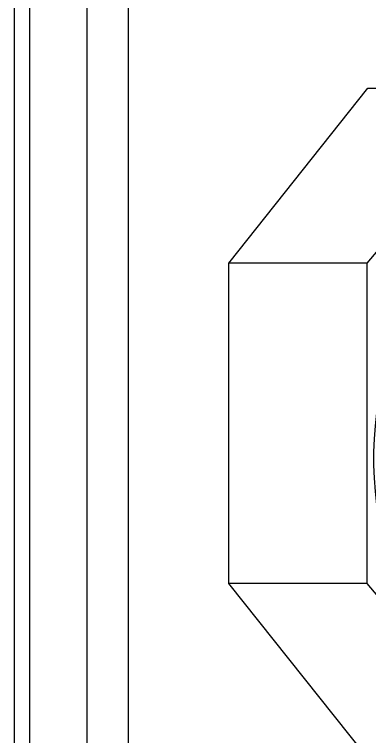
# Model space of a CAD drawing. Header units: millimetres. Extents: x -360063 to 84100, y -179792 to 59400.
# Drawn here: x 6817 to 7426, y 43322 to 44562 of the extents above; entities that cross this region are included whole.
import ezdxf

# ---------------------------------------------------------------- set-up
doc = ezdxf.new("R2010")
doc.units = ezdxf.units.MM
doc.header["$LTSCALE"] = 100
doc.layers.add('Visible', color=7, linetype='Continuous', lineweight=25)

msp = doc.modelspace()

# ---------------------------------------------------------------- linework, layer by layer
at = {"layer": 'Visible'}
for p, q in [((6817.41, 43100.17), (6817.41, 48965.17)), ((6843.37, 48965.17), (6843.37, 43100.17)), ((6942.09, 43100.17), (6942.09, 44600.17)), ((7012.49, 44600.17), (7012.49, 43100.17)), ((7185.1, 44135.17), (7423.64, 44435.17)), ((7673.87, 44435.17), (7421.44, 44135.17)), ((7423.64, 44435.17), (7587.22, 44435.17)), ((7185.1, 43585.17), (7185.1, 44135.17)), ((7421.44, 44135.17), (7185.1, 44135.17)), ((7421.44, 44135.17), (7421.44, 43585.17)), ((7423.64, 43285.17), (7185.1, 43585.17)), ((7421.44, 43585.17), (7185.1, 43585.17)), ((7421.44, 43585.17), (7673.87, 43285.17))]:
    msp.add_line(p, q, dxfattribs=at)
msp.add_ellipse((7816.38, 43800.17), major_axis=(0, 481.5), ratio=0.7958014, start_param=0.1864897, end_param=3.0987428, dxfattribs=at)

doc.saveas('drawing.dxf')
